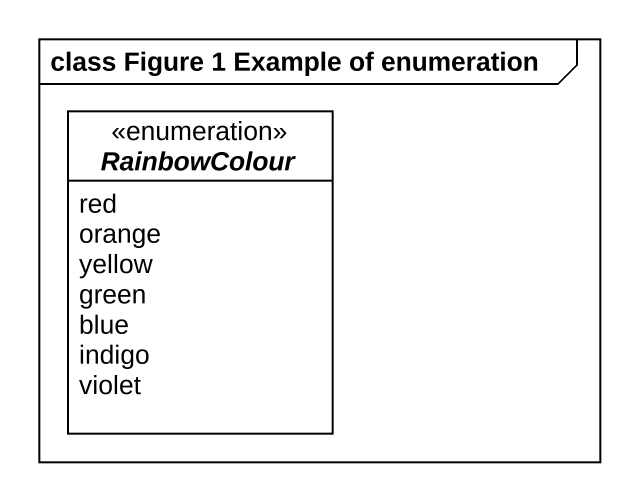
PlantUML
@startuml
mainframe class Figure 1 Example of enumeration
hide circle
hide empty members
interface RainbowColour <<enumeration>> #FFFFFF {
  red
  orange
  yellow
  green
  blue
  indigo
  violet
}
@enduml
